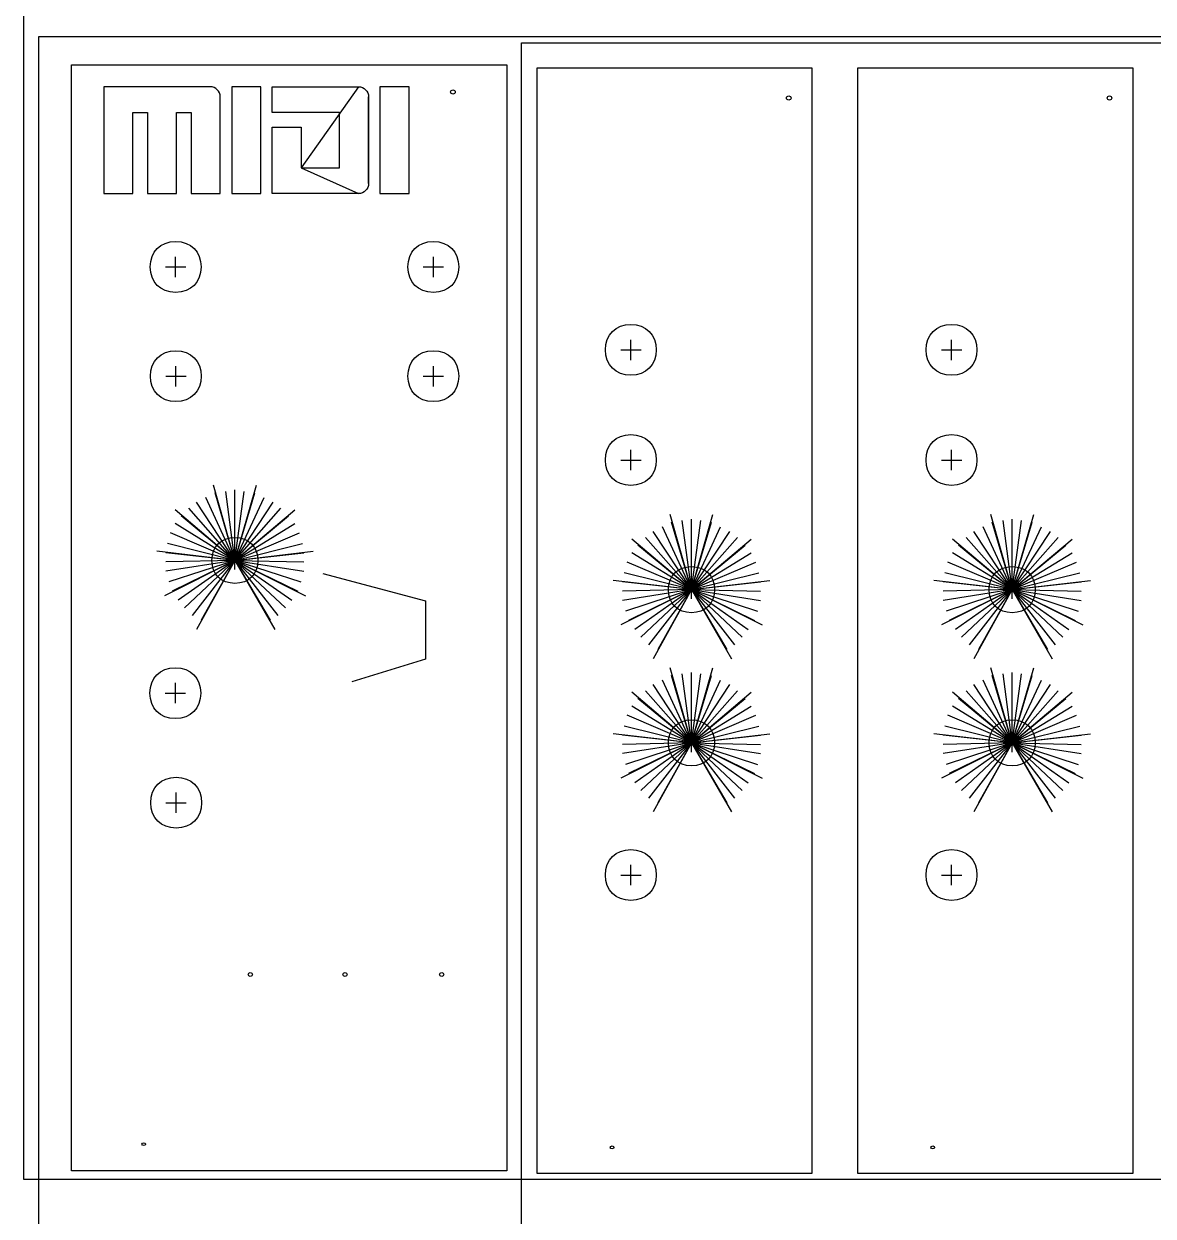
# Model space of a CAD drawing. Extents: x 12 to 736, y -431 to 780.
# Drawn here: x 12.5 to 384.3, y 10.9 to 403.5 of the extents above; entities that cross this region are included whole.
import ezdxf

# ---------------------------------------------------------------- set-up
doc = ezdxf.new("R2010")
doc.units = 0
doc.layers.add('text', color=7, linetype='CONTINUOUS')

msp = doc.modelspace()

# ---------------------------------------------------------------- linework, layer by layer
at = {"layer": 'text', "color": 1}
for points in [[(12.470749, 780.450604), (588.496141, 780.450604), (588.496141, 23.053924), (12.470749, 23.053924), (12.470749, 780.450604)], [(176.313624, 397.287756), (735.622368, 397.287756), (735.622368, -430.695844), (176.313624, -430.695844), (176.313624, 397.287756)], [(154.500562, 381.056572), (154.500562, 381.056572)], [(265.083702, 379.060548), (265.083702, 379.060548)], [(370.683702, 379.060548), (370.683702, 379.060548)], [(52.577704, 34.630732), (52.577704, 34.630732)], [(206.7686, 33.574548), (206.7686, 33.574548)], [(312.3686, 33.574548), (312.3686, 33.574548)]]:
    msp.add_lwpolyline(points, close=True, dxfattribs=at)
at = {"layer": 'text', "color": 5}
msp.add_lwpolyline([(17.459305, 399.370324), (593.484697, 399.370324), (593.484697, -358.026356), (17.459305, -358.026356), (17.459305, 399.370324)], close=True, dxfattribs=at)
at = {"layer": 'text', "color": 7}
for points in [[(79.947043, 25.85206), (28.170582, 25.85206), (28.170582, 390.019343), (171.535679, 390.019343), (171.535679, 25.85206), (28.170582, 25.85206)], [(73.798294, 382.798927), (67.575623, 382.790965), (38.807219, 382.790965), (38.807219, 347.620735), (48.366165, 347.620735), (48.366165, 374.342784), (53.191421, 374.342784), (53.191421, 347.620735), (62.758329, 347.620735), (62.758329, 374.342784), (67.575623, 374.342784), (67.575623, 347.620735), (77.146512, 347.620735), (77.154475, 379.446727)]]:
    msp.add_lwpolyline(points, dxfattribs=at)
at = {"layer": 'text', "color": 1}
for points in [[(214.148158, 24.969874), (181.456425, 24.969874), (181.456425, 388.982099), (271.983568, 388.982099), (271.983568, 24.969874), (181.456425, 24.969874)], [(319.748158, 24.969874), (287.056425, 24.969874), (287.056425, 388.982099), (377.583568, 388.982099), (377.583568, 24.969874), (287.056425, 24.969874)], [(62.461194, 320.11806), (62.461194, 326.81306)], [(147.321666, 320.11806), (147.321666, 326.81306)], [(59.117194, 323.46506), (65.808194, 323.46506)], [(143.977666, 323.46506), (150.668666, 323.46506)], [(212.344791, 292.818324), (212.344791, 299.513324)], [(317.944791, 292.818324), (317.944791, 299.513324)], [(208.997791, 296.165324), (215.688791, 296.165324)], [(314.597791, 296.165324), (321.288791, 296.165324)], [(62.521666, 284.147308), (62.521666, 290.842308)], [(147.321666, 284.147308), (147.321666, 290.842308)], [(59.177666, 287.494308), (65.868666, 287.494308)], [(143.977666, 287.494308), (150.668666, 287.494308)], [(212.344791, 256.534884), (212.344791, 263.229884)], [(317.944791, 256.534884), (317.944791, 263.229884)], [(208.997791, 259.881884), (215.688791, 259.881884)], [(314.597791, 259.881884), (321.288791, 259.881884)], [(81.984562, 226.839316), (74.913266, 251.588836)], [(81.984562, 226.839316), (89.05585, 251.588836)], [(81.984562, 226.839316), (72.387802, 247.548116)], [(81.984562, 226.839316), (75.418362, 249.063396)], [(81.984562, 226.839316), (78.954002, 249.568436)], [(81.984562, 226.839316), (81.984562, 250.073556)], [(81.984562, 226.839316), (85.015114, 249.568436)], [(81.984562, 226.839316), (88.550762, 249.063396)], [(81.984562, 226.839316), (91.581314, 247.548116)], [(81.984562, 226.839316), (62.285954, 243.507396)], [(81.984562, 226.839316), (66.831786, 244.012436)], [(81.984562, 226.839316), (69.35725, 246.032836)], [(81.984562, 226.839316), (94.611866, 246.032836)], [(81.984562, 226.839316), (97.13733, 244.012436)], [(81.984562, 226.839316), (101.683162, 243.507396)], [(81.984562, 226.839316), (64.306322, 241.486996)], [(81.984562, 226.839316), (99.662794, 241.486996)], [(232.308888, 217.210364), (225.238888, 241.960364)], [(232.308888, 217.210364), (229.281888, 239.937364)], [(232.308888, 217.210364), (239.382888, 241.960364)], [(232.308888, 217.210364), (232.308888, 240.444364)], [(232.308888, 217.210364), (235.339888, 239.937364)], [(337.908888, 217.210364), (330.838888, 241.960364)], [(337.908888, 217.210364), (334.881888, 239.937364)], [(337.908888, 217.210364), (344.982888, 241.960364)], [(337.908888, 217.210364), (337.908888, 240.444364)], [(337.908888, 217.210364), (340.939888, 239.937364)], [(81.984562, 226.839316), (60.770682, 235.930996)], [(81.984562, 226.839316), (62.285954, 238.961556)], [(81.984562, 226.839316), (101.683162, 238.961556)], [(81.984562, 226.839316), (103.198442, 235.930996)], [(232.308888, 217.210364), (219.683888, 236.401364)], [(232.308888, 217.210364), (222.714888, 237.917364)], [(232.308888, 217.210364), (225.742888, 239.433364)], [(232.308888, 217.210364), (238.875888, 239.433364)], [(232.308888, 217.210364), (241.906888, 237.917364)], [(232.308888, 217.210364), (244.937888, 236.401364)], [(337.908888, 217.210364), (325.283888, 236.401364)], [(337.908888, 217.210364), (328.314888, 237.917364)], [(337.908888, 217.210364), (331.342888, 239.433364)], [(337.908888, 217.210364), (344.475888, 239.433364)], [(337.908888, 217.210364), (347.506888, 237.917364)], [(337.908888, 217.210364), (350.537888, 236.401364)], [(81.984562, 226.839316), (59.76049, 232.395316)], [(81.984562, 226.839316), (104.208626, 232.395316)], [(232.308888, 217.210364), (212.613888, 233.878364)], [(232.308888, 217.210364), (214.632888, 231.858364)], [(232.308888, 217.210364), (217.156888, 234.382364)], [(232.308888, 217.210364), (247.461888, 234.382364)], [(232.308888, 217.210364), (252.007888, 233.878364)], [(232.308888, 217.210364), (249.988888, 231.858364)], [(337.908888, 217.210364), (318.213888, 233.878364)], [(337.908888, 217.210364), (320.232888, 231.858364)], [(337.908888, 217.210364), (322.756888, 234.382364)], [(337.908888, 217.210364), (353.061888, 234.382364)], [(337.908888, 217.210364), (357.607888, 233.878364)], [(337.908888, 217.210364), (355.588888, 231.858364)], [(81.984562, 226.839316), (56.22485, 229.869876)], [(81.984562, 226.839316), (59.255402, 229.364756)], [(81.984562, 226.839316), (107.744274, 229.869876)], [(81.984562, 223.808756), (81.984562, 229.869876)], [(81.984562, 226.839316), (104.713722, 229.364756)], [(232.308888, 217.210364), (212.613888, 229.331364)], [(232.308888, 217.210364), (252.007888, 229.331364)], [(337.908888, 217.210364), (318.213888, 229.331364)], [(337.908888, 217.210364), (357.607888, 229.331364)], [(81.984562, 226.839316), (58.750306, 215.222196)], [(81.984562, 226.839316), (59.255402, 223.303636)], [(81.984562, 226.839316), (59.255402, 226.334196)], [(81.984562, 226.839316), (60.265586, 219.768036)], [(81.984562, 226.839316), (61.27577, 216.737476)], [(81.984562, 226.839316), (63.296138, 213.706916)], [(81.984562, 226.839316), (65.316506, 211.181476)], [(81.984562, 226.839316), (67.84197, 208.655956)], [(81.984562, 226.839316), (69.35725, 204.110116)], [(81.984562, 226.839316), (70.87253, 207.140676)], [(78.954002, 226.839316), (85.015114, 226.839316)], [(81.984562, 226.839316), (105.21881, 215.222196)], [(81.984562, 226.839316), (95.116962, 204.110116)], [(81.984562, 226.839316), (104.713722, 226.334196)], [(81.984562, 226.839316), (104.713722, 223.303636)], [(81.984562, 226.839316), (103.70353, 219.768036)], [(81.984562, 226.839316), (102.693346, 216.737476)], [(81.984562, 226.839316), (100.672978, 213.706916)], [(81.984562, 226.839316), (98.65261, 211.181476)], [(81.984562, 226.839316), (96.127146, 208.655956)], [(81.984562, 226.839316), (93.601682, 207.140676)], [(232.308888, 217.210364), (211.097888, 226.300364)], [(232.308888, 217.210364), (253.523888, 226.300364)], [(337.908888, 217.210364), (316.697888, 226.300364)], [(337.908888, 217.210364), (359.123888, 226.300364)], [(110.942954, 222.516684), (144.702682, 213.528932), (144.706682, 194.301492), (120.518178, 186.907596)], [(232.308888, 217.210364), (206.550888, 220.241364)], [(232.308888, 217.210364), (210.086888, 222.765364)], [(232.308888, 217.210364), (254.535888, 222.765364)], [(232.308888, 217.210364), (258.070888, 220.241364)], [(232.308888, 214.179364), (232.308888, 220.241364)], [(337.908888, 217.210364), (312.150888, 220.241364)], [(337.908888, 217.210364), (315.686888, 222.765364)], [(337.908888, 217.210364), (360.135888, 222.765364)], [(337.908888, 217.210364), (363.670888, 220.241364)], [(337.908888, 214.179364), (337.908888, 220.241364)], [(232.308888, 217.210364), (209.074888, 205.593364)], [(232.308888, 217.210364), (209.582888, 219.733364)], [(232.308888, 217.210364), (209.582888, 213.675364)], [(232.308888, 217.210364), (209.582888, 216.702364)], [(232.308888, 217.210364), (210.589888, 210.140364)], [(232.308888, 217.210364), (211.601888, 207.108364)], [(232.308888, 217.210364), (213.621888, 204.077364)], [(232.308888, 217.210364), (215.640888, 201.550364)], [(232.308888, 217.210364), (218.168888, 199.026364)], [(232.308888, 217.210364), (219.683888, 194.479364)], [(232.308888, 217.210364), (221.199888, 197.511364)], [(229.281888, 217.210364), (235.339888, 217.210364)], [(232.308888, 217.210364), (255.039888, 219.733364)], [(232.308888, 217.210364), (255.543888, 205.593364)], [(232.308888, 217.210364), (245.441888, 194.479364)], [(232.308888, 217.210364), (255.039888, 216.702364)], [(232.308888, 217.210364), (255.039888, 213.675364)], [(232.308888, 217.210364), (254.027888, 210.140364)], [(232.308888, 217.210364), (253.019888, 207.108364)], [(232.308888, 217.210364), (251.000888, 204.077364)], [(232.308888, 217.210364), (248.976888, 201.550364)], [(232.308888, 217.210364), (246.453888, 199.026364)], [(232.308888, 217.210364), (243.925888, 197.511364)], [(337.908888, 217.210364), (314.674888, 205.593364)], [(337.908888, 217.210364), (315.182888, 219.733364)], [(337.908888, 217.210364), (315.182888, 213.675364)], [(337.908888, 217.210364), (315.182888, 216.702364)], [(337.908888, 217.210364), (316.189888, 210.140364)], [(337.908888, 217.210364), (317.201888, 207.108364)], [(337.908888, 217.210364), (319.221888, 204.077364)], [(337.908888, 217.210364), (321.240888, 201.550364)], [(337.908888, 217.210364), (323.768888, 199.026364)], [(337.908888, 217.210364), (325.283888, 194.479364)], [(337.908888, 217.210364), (326.799888, 197.511364)], [(334.881888, 217.210364), (340.939888, 217.210364)], [(337.908888, 217.210364), (360.639888, 219.733364)], [(337.908888, 217.210364), (361.143888, 205.593364)], [(337.908888, 217.210364), (351.041888, 194.479364)], [(337.908888, 217.210364), (360.639888, 216.702364)], [(337.908888, 217.210364), (360.639888, 213.675364)], [(337.908888, 217.210364), (359.627888, 210.140364)], [(337.908888, 217.210364), (358.619888, 207.108364)], [(337.908888, 217.210364), (356.600888, 204.077364)], [(337.908888, 217.210364), (354.576888, 201.550364)], [(337.908888, 217.210364), (352.053888, 199.026364)], [(337.908888, 217.210364), (349.525888, 197.511364)], [(232.308432, 166.753644), (225.238432, 191.503644)], [(232.308432, 166.753644), (225.742432, 188.976644)], [(232.308432, 166.753644), (229.281432, 189.480644)], [(232.308432, 166.753644), (239.382432, 191.503644)], [(232.308432, 166.753644), (232.308432, 189.987644)], [(232.308432, 166.753644), (235.339432, 189.480644)], [(232.308432, 166.753644), (238.875432, 188.976644)], [(337.908432, 166.753644), (330.838432, 191.503644)], [(337.908432, 166.753644), (331.342432, 188.976644)], [(337.908432, 166.753644), (334.881432, 189.480644)], [(337.908432, 166.753644), (344.982432, 191.503644)], [(337.908432, 166.753644), (337.908432, 189.987644)], [(337.908432, 166.753644), (340.939432, 189.480644)], [(337.908432, 166.753644), (344.475432, 188.976644)], [(62.363194, 179.79218), (62.363194, 186.48718)], [(232.308432, 166.753644), (219.683432, 185.944644)], [(232.308432, 166.753644), (222.714432, 187.460644)], [(232.308432, 166.753644), (241.906432, 187.460644)], [(232.308432, 166.753644), (244.937432, 185.944644)], [(337.908432, 166.753644), (325.283432, 185.944644)], [(337.908432, 166.753644), (328.314432, 187.460644)], [(337.908432, 166.753644), (347.506432, 187.460644)], [(337.908432, 166.753644), (350.537432, 185.944644)], [(59.019194, 183.13918), (65.710194, 183.13918)], [(232.308432, 166.753644), (212.613432, 183.421644)], [(232.308432, 166.753644), (214.632432, 181.401644)], [(232.308432, 166.753644), (217.156432, 183.925644)], [(232.308432, 166.753644), (247.461432, 183.925644)], [(232.308432, 166.753644), (252.007432, 183.421644)], [(232.308432, 166.753644), (249.988432, 181.401644)], [(337.908432, 166.753644), (318.213432, 183.421644)], [(337.908432, 166.753644), (320.232432, 181.401644)], [(337.908432, 166.753644), (322.756432, 183.925644)], [(337.908432, 166.753644), (353.061432, 183.925644)], [(337.908432, 166.753644), (357.607432, 183.421644)], [(337.908432, 166.753644), (355.588432, 181.401644)], [(232.308432, 166.753644), (212.613432, 178.874644)], [(232.308432, 166.753644), (252.007432, 178.874644)], [(337.908432, 166.753644), (318.213432, 178.874644)], [(337.908432, 166.753644), (357.607432, 178.874644)], [(232.308432, 166.753644), (211.097432, 175.843644)], [(232.308432, 166.753644), (253.523432, 175.843644)], [(337.908432, 166.753644), (316.697432, 175.843644)], [(337.908432, 166.753644), (359.123432, 175.843644)], [(232.308432, 166.753644), (206.550432, 169.784644)], [(232.308432, 166.753644), (209.582432, 169.276644)], [(232.308432, 166.753644), (210.086432, 172.308644)], [(232.308432, 166.753644), (254.535432, 172.308644)], [(232.308432, 166.753644), (258.070432, 169.784644)], [(232.308432, 163.722644), (232.308432, 169.784644)], [(232.308432, 166.753644), (255.039432, 169.276644)], [(337.908432, 166.753644), (312.150432, 169.784644)], [(337.908432, 166.753644), (315.182432, 169.276644)], [(337.908432, 166.753644), (315.686432, 172.308644)], [(337.908432, 166.753644), (360.135432, 172.308644)], [(337.908432, 166.753644), (363.670432, 169.784644)], [(337.908432, 163.722644), (337.908432, 169.784644)], [(337.908432, 166.753644), (360.639432, 169.276644)], [(232.308432, 166.753644), (209.074432, 155.136644)], [(232.308432, 166.753644), (209.582432, 163.218644)], [(232.308432, 166.753644), (209.582432, 166.245644)], [(232.308432, 166.753644), (210.589432, 159.683644)], [(232.308432, 166.753644), (211.601432, 156.651644)], [(232.308432, 166.753644), (213.621432, 153.620644)], [(232.308432, 166.753644), (215.640432, 151.093644)], [(232.308432, 166.753644), (218.168432, 148.569644)], [(232.308432, 166.753644), (219.683432, 144.022644)], [(232.308432, 166.753644), (221.199432, 147.054644)], [(229.281432, 166.753644), (235.339432, 166.753644)], [(232.308432, 166.753644), (255.543432, 155.136644)], [(232.308432, 166.753644), (245.441432, 144.022644)], [(232.308432, 166.753644), (255.039432, 166.245644)], [(232.308432, 166.753644), (255.039432, 163.218644)], [(232.308432, 166.753644), (254.027432, 159.683644)], [(232.308432, 166.753644), (253.019432, 156.651644)], [(232.308432, 166.753644), (251.000432, 153.620644)], [(232.308432, 166.753644), (248.976432, 151.093644)], [(232.308432, 166.753644), (246.453432, 148.569644)], [(232.308432, 166.753644), (243.925432, 147.054644)], [(337.908432, 166.753644), (314.674432, 155.136644)], [(337.908432, 166.753644), (315.182432, 163.218644)], [(337.908432, 166.753644), (315.182432, 166.245644)], [(337.908432, 166.753644), (316.189432, 159.683644)], [(337.908432, 166.753644), (317.201432, 156.651644)], [(337.908432, 166.753644), (319.221432, 153.620644)], [(337.908432, 166.753644), (321.240432, 151.093644)], [(337.908432, 166.753644), (323.768432, 148.569644)], [(337.908432, 166.753644), (325.283432, 144.022644)], [(337.908432, 166.753644), (326.799432, 147.054644)], [(334.881432, 166.753644), (340.939432, 166.753644)], [(337.908432, 166.753644), (361.143432, 155.136644)], [(337.908432, 166.753644), (351.041432, 144.022644)], [(337.908432, 166.753644), (360.639432, 166.245644)], [(337.908432, 166.753644), (360.639432, 163.218644)], [(337.908432, 166.753644), (359.627432, 159.683644)], [(337.908432, 166.753644), (358.619432, 156.651644)], [(337.908432, 166.753644), (356.600432, 153.620644)], [(337.908432, 166.753644), (354.576432, 151.093644)], [(337.908432, 166.753644), (352.053432, 148.569644)], [(337.908432, 166.753644), (349.525432, 147.054644)], [(62.620954, 143.727268), (62.620954, 150.422268)], [(59.276954, 147.074268), (65.967954, 147.074268)], [(212.343685, 119.903964), (212.343685, 126.599964)], [(317.943685, 119.903964), (317.943685, 126.599964)], [(208.996685, 123.247964), (215.687685, 123.247964)], [(314.596685, 123.247964), (321.287685, 123.247964)]]:
    msp.add_lwpolyline(points, dxfattribs=at)
at = {"layer": 'text', "color": 7}
for points in [[(90.463743, 382.790965), (80.900817, 382.790965), (80.900817, 347.624716), (90.463743, 347.624716), (90.463743, 382.790965), (90.463743, 382.790965)], [(103.780974, 356.064934), (116.413433, 356.064934), (116.413433, 374.342784), (94.218048, 374.342784), (94.218048, 382.790965), (122.640084, 382.798927)], [(139.301553, 382.790965), (129.734645, 382.790965), (129.734645, 347.624716), (139.301553, 347.624716), (139.301553, 382.790965), (139.301553, 382.790965)], [(125.984322, 379.446727), (125.976359, 350.964972)], [(122.624159, 347.620735), (94.218048, 347.620735), (94.218048, 369.513546), (103.780974, 369.513546), (103.780974, 356.064934), (103.780974, 356.064934)], [(232.910888, 217.054364), (232.910888, 217.054364)], [(338.510888, 217.054364), (338.510888, 217.054364)], [(232.910432, 166.597644), (232.910432, 166.597644)], [(338.510432, 166.597644), (338.510432, 166.597644)]]:
    msp.add_lwpolyline(points, close=True, dxfattribs=at)
at = {"layer": 'text', "color": 4}
for points in [[(87.720938, 90.498181), (87.720938, 90.498181)], [(118.909402, 90.498181), (118.909402, 90.498181)], [(150.729586, 90.498181), (150.729586, 90.498181)]]:
    msp.add_lwpolyline(points, close=True, dxfattribs=at)
at = {"layer": 'text', "color": 7}
for points in [[(77.154475, 379.446727), (77.154475, 381.298002), (75.653549, 382.798927), (73.798294, 382.798927)], [(122.640084, 382.798927), (124.483396, 382.798927), (125.984322, 381.298002), (125.984322, 379.446727)], [(125.976359, 350.964972), (125.976359, 349.113698), (124.483396, 347.620735), (122.624159, 347.620735)], [(231.550888, 217.054364), (231.550888, 217.394364), (231.855888, 217.667364), (232.230888, 217.667364)], [(232.230888, 216.444364), (231.855888, 216.444364), (231.550888, 216.718364), (231.550888, 217.054364)], [(232.230888, 217.667364), (232.605888, 217.667364), (232.910888, 217.394364), (232.910888, 217.054364)], [(232.910888, 217.054364), (232.910888, 216.718364), (232.605888, 216.444364), (232.230888, 216.444364)], [(337.150888, 217.054364), (337.150888, 217.394364), (337.455888, 217.667364), (337.830888, 217.667364)], [(337.830888, 216.444364), (337.455888, 216.444364), (337.150888, 216.718364), (337.150888, 217.054364)], [(337.830888, 217.667364), (338.205888, 217.667364), (338.510888, 217.394364), (338.510888, 217.054364)], [(338.510888, 217.054364), (338.510888, 216.718364), (338.205888, 216.444364), (337.830888, 216.444364)], [(231.550432, 166.597644), (231.550432, 166.937644), (231.855432, 167.210644), (232.230432, 167.210644)], [(232.230432, 165.987644), (231.855432, 165.987644), (231.550432, 166.261644), (231.550432, 166.597644)], [(232.230432, 167.210644), (232.605432, 167.210644), (232.910432, 166.937644), (232.910432, 166.597644)], [(232.910432, 166.597644), (232.910432, 166.261644), (232.605432, 165.987644), (232.230432, 165.987644)], [(337.150432, 166.597644), (337.150432, 166.937644), (337.455432, 167.210644), (337.830432, 167.210644)], [(337.830432, 165.987644), (337.455432, 165.987644), (337.150432, 166.261644), (337.150432, 166.597644)], [(337.830432, 167.210644), (338.205432, 167.210644), (338.510432, 166.937644), (338.510432, 166.597644)], [(338.510432, 166.597644), (338.510432, 166.261644), (338.205432, 165.987644), (337.830432, 165.987644)]]:
    msp.add_open_spline(points, degree=3, dxfattribs=at)
at = {"layer": 'text', "color": 1}
for points in [[(153.003922, 381.056572), (153.003923, 381.236996), (153.082763, 381.41003), (153.223101, 381.537609)], [(153.223101, 380.575535), (153.082763, 380.703113), (153.003923, 380.876148), (153.003922, 381.056572)], [(153.223101, 381.537609), (153.363438, 381.665187), (153.553776, 381.73686), (153.752242, 381.73686)], [(153.752242, 381.73686), (153.950709, 381.73686), (154.141047, 381.665187), (154.281384, 381.537609)], [(154.281384, 381.537609), (154.421721, 381.41003), (154.500562, 381.236996), (154.500562, 381.056572)], [(154.500562, 381.056572), (154.500562, 380.876148), (154.421721, 380.703113), (154.281384, 380.575535)], [(153.752242, 380.376284), (153.553776, 380.376283), (153.363438, 380.447956), (153.223101, 380.575535)], [(154.281384, 380.575535), (154.141047, 380.447956), (153.950709, 380.376283), (153.752242, 380.376284)], [(263.586702, 379.060548), (263.586702, 379.435548), (263.918702, 379.740548), (264.333702, 379.740548)], [(264.333702, 378.381548), (263.918702, 378.381548), (263.586702, 378.685548), (263.586702, 379.060548)], [(264.333702, 379.740548), (264.747702, 379.740548), (265.083702, 379.435548), (265.083702, 379.060548)], [(265.083702, 379.060548), (265.083702, 378.685548), (264.747702, 378.381548), (264.333702, 378.381548)], [(369.186702, 379.060548), (369.186702, 379.435548), (369.518702, 379.740548), (369.933702, 379.740548)], [(369.933702, 378.381548), (369.518702, 378.381548), (369.186702, 378.685548), (369.186702, 379.060548)], [(369.933702, 379.740548), (370.347702, 379.740548), (370.683702, 379.435548), (370.683702, 379.060548)], [(370.683702, 379.060548), (370.683702, 378.685548), (370.347702, 378.381548), (369.933702, 378.381548)], [(54.093194, 323.46506), (54.093194, 328.48506), (57.441194, 331.83206), (62.461194, 331.83206)], [(62.461194, 331.83206), (67.484194, 331.83206), (70.828194, 328.48506), (70.828194, 323.46506)], [(138.953666, 323.46506), (138.953666, 328.48506), (142.301666, 331.83206), (147.321666, 331.83206)], [(147.321666, 331.83206), (152.344666, 331.83206), (155.688666, 328.48506), (155.688666, 323.46506)], [(62.461194, 315.09806), (57.441194, 315.09806), (54.093194, 318.44606), (54.093194, 323.46506)], [(70.828194, 323.46506), (70.828194, 318.44606), (67.484194, 315.09806), (62.461194, 315.09806)], [(147.321666, 315.09806), (142.301666, 315.09806), (138.953666, 318.44606), (138.953666, 323.46506)], [(155.688666, 323.46506), (155.688666, 318.44606), (152.344666, 315.09806), (147.321666, 315.09806)], [(203.973791, 296.165324), (203.973791, 301.185324), (207.321791, 304.532324), (212.344791, 304.532324)], [(212.344791, 304.532324), (217.364791, 304.532324), (220.707791, 301.185324), (220.707791, 296.165324)], [(309.573791, 296.165324), (309.573791, 301.185324), (312.921791, 304.532324), (317.944791, 304.532324)], [(317.944791, 304.532324), (322.964791, 304.532324), (326.307791, 301.185324), (326.307791, 296.165324)], [(54.153666, 287.494308), (54.153666, 292.514308), (57.501666, 295.861308), (62.521666, 295.861308)], [(62.521666, 295.861308), (67.544666, 295.861308), (70.888666, 292.514308), (70.888666, 287.494308)], [(138.953666, 287.494308), (138.953666, 292.514308), (142.301666, 295.861308), (147.321666, 295.861308)], [(147.321666, 295.861308), (152.344666, 295.861308), (155.688666, 292.514308), (155.688666, 287.494308)], [(212.344791, 287.798324), (207.321791, 287.798324), (203.973791, 291.146324), (203.973791, 296.165324)], [(220.707791, 296.165324), (220.707791, 291.146324), (217.364791, 287.798324), (212.344791, 287.798324)], [(317.944791, 287.798324), (312.921791, 287.798324), (309.573791, 291.146324), (309.573791, 296.165324)], [(326.307791, 296.165324), (326.307791, 291.146324), (322.964791, 287.798324), (317.944791, 287.798324)], [(62.521666, 279.127308), (57.501666, 279.127308), (54.153666, 282.475308), (54.153666, 287.494308)], [(70.888666, 287.494308), (70.888666, 282.475308), (67.544666, 279.127308), (62.521666, 279.127308)], [(147.321666, 279.127308), (142.301666, 279.127308), (138.953666, 282.475308), (138.953666, 287.494308)], [(155.688666, 287.494308), (155.688666, 282.475308), (152.344666, 279.127308), (147.321666, 279.127308)], [(203.973791, 259.881884), (203.973791, 264.901884), (207.321791, 268.248884), (212.344791, 268.248884)], [(212.344791, 268.248884), (217.364791, 268.248884), (220.707791, 264.901884), (220.707791, 259.881884)], [(309.573791, 259.881884), (309.573791, 264.901884), (312.921791, 268.248884), (317.944791, 268.248884)], [(317.944791, 268.248884), (322.964791, 268.248884), (326.307791, 264.901884), (326.307791, 259.881884)], [(212.344791, 251.514884), (207.321791, 251.514884), (203.973791, 254.862884), (203.973791, 259.881884)], [(220.707791, 259.881884), (220.707791, 254.862884), (217.364791, 251.514884), (212.344791, 251.514884)], [(317.944791, 251.514884), (312.921791, 251.514884), (309.573791, 254.862884), (309.573791, 259.881884)], [(326.307791, 259.881884), (326.307791, 254.862884), (322.964791, 251.514884), (317.944791, 251.514884)], [(74.40817, 226.839316), (74.40817, 231.385156), (77.43873, 234.415716), (81.984562, 234.415716)], [(81.984562, 234.415716), (86.530394, 234.415716), (89.560946, 231.385156), (89.560946, 226.839316)], [(81.984562, 219.262916), (77.43873, 219.262916), (74.40817, 222.293476), (74.40817, 226.839316)], [(89.560946, 226.839316), (89.560946, 222.293476), (86.530394, 219.262916), (81.984562, 219.262916)], [(224.734888, 217.210364), (224.734888, 221.753364), (227.765888, 224.784364), (232.308888, 224.784364)], [(232.308888, 224.784364), (236.855888, 224.784364), (239.886888, 221.753364), (239.886888, 217.210364)], [(330.334888, 217.210364), (330.334888, 221.753364), (333.365888, 224.784364), (337.908888, 224.784364)], [(337.908888, 224.784364), (342.455888, 224.784364), (345.486888, 221.753364), (345.486888, 217.210364)], [(232.308888, 209.632364), (227.765888, 209.632364), (224.734888, 212.663364), (224.734888, 217.210364)], [(239.886888, 217.210364), (239.886888, 212.663364), (236.855888, 209.632364), (232.308888, 209.632364)], [(337.908888, 209.632364), (333.365888, 209.632364), (330.334888, 212.663364), (330.334888, 217.210364)], [(345.486888, 217.210364), (345.486888, 212.663364), (342.455888, 209.632364), (337.908888, 209.632364)], [(53.995194, 183.13918), (53.995194, 188.15918), (57.343194, 191.50618), (62.363194, 191.50618)], [(62.363194, 191.50618), (67.386194, 191.50618), (70.730194, 188.15918), (70.730194, 183.13918)], [(62.363194, 174.77218), (57.343194, 174.77218), (53.995194, 178.12018), (53.995194, 183.13918)], [(70.730194, 183.13918), (70.730194, 178.12018), (67.386194, 174.77218), (62.363194, 174.77218)], [(224.734432, 166.753644), (224.734432, 171.296644), (227.765432, 174.327644), (232.308432, 174.327644)], [(232.308432, 174.327644), (236.855432, 174.327644), (239.886432, 171.296644), (239.886432, 166.753644)], [(330.334432, 166.753644), (330.334432, 171.296644), (333.365432, 174.327644), (337.908432, 174.327644)], [(337.908432, 174.327644), (342.455432, 174.327644), (345.486432, 171.296644), (345.486432, 166.753644)], [(232.308432, 159.175644), (227.765432, 159.175644), (224.734432, 162.206644), (224.734432, 166.753644)], [(239.886432, 166.753644), (239.886432, 162.206644), (236.855432, 159.175644), (232.308432, 159.175644)], [(337.908432, 159.175644), (333.365432, 159.175644), (330.334432, 162.206644), (330.334432, 166.753644)], [(345.486432, 166.753644), (345.486432, 162.206644), (342.455432, 159.175644), (337.908432, 159.175644)], [(54.252954, 147.074268), (54.252954, 152.094268), (57.600954, 155.441268), (62.620954, 155.441268)], [(62.620954, 155.441268), (67.643954, 155.441268), (70.987954, 152.094268), (70.987954, 147.074268)], [(62.620954, 138.707268), (57.600954, 138.707268), (54.252954, 142.055268), (54.252954, 147.074268)], [(70.987954, 147.074268), (70.987954, 142.055268), (67.643954, 138.707268), (62.620954, 138.707268)], [(203.972685, 123.247964), (203.972685, 128.271964), (207.320685, 131.614964), (212.343685, 131.614964)], [(212.343685, 131.614964), (217.363685, 131.614964), (220.706685, 128.271964), (220.706685, 123.247964)], [(309.572685, 123.247964), (309.572685, 128.271964), (312.920685, 131.614964), (317.943685, 131.614964)], [(317.943685, 131.614964), (322.963685, 131.614964), (326.306685, 128.271964), (326.306685, 123.247964)], [(212.343685, 114.884964), (207.320685, 114.884964), (203.972685, 118.232964), (203.972685, 123.247964)], [(220.706685, 123.247964), (220.706685, 118.232964), (217.363685, 114.884964), (212.343685, 114.884964)], [(317.943685, 114.884964), (312.920685, 114.884964), (309.572685, 118.232964), (309.572685, 123.247964)], [(326.306685, 123.247964), (326.306685, 118.232964), (322.963685, 114.884964), (317.943685, 114.884964)], [(51.353184, 34.630732), (51.353186, 34.89373), (51.627303, 35.106932), (51.965444, 35.106932)], [(51.965444, 34.154532), (51.627303, 34.154532), (51.353186, 34.367733), (51.353184, 34.630732)], [(51.965444, 35.106932), (52.303585, 35.106932), (52.577702, 34.89373), (52.577704, 34.630732)], [(52.577704, 34.630732), (52.577702, 34.367733), (52.303585, 34.154532), (51.965444, 34.154532)], [(205.5416, 33.574548), (205.5416, 33.835548), (205.8196, 34.050548), (206.1556, 34.050548)], [(206.1556, 33.097548), (205.8196, 33.097548), (205.5416, 33.312548), (205.5416, 33.574548)], [(206.1556, 34.050548), (206.4946, 34.050548), (206.7686, 33.835548), (206.7686, 33.574548)], [(206.7686, 33.574548), (206.7686, 33.312548), (206.4946, 33.097548), (206.1556, 33.097548)], [(311.1416, 33.574548), (311.1416, 33.835548), (311.4196, 34.050548), (311.7556, 34.050548)], [(311.7556, 33.097548), (311.4196, 33.097548), (311.1416, 33.312548), (311.1416, 33.574548)], [(311.7556, 34.050548), (312.0946, 34.050548), (312.3686, 33.835548), (312.3686, 33.574548)], [(312.3686, 33.574548), (312.3686, 33.312548), (312.0946, 33.097548), (311.7556, 33.097548)]]:
    msp.add_open_spline(points, degree=3, dxfattribs=at)
at = {"layer": 'text', "color": 4}
for points in [[(86.360356, 90.498181), (86.360356, 90.660563), (86.432029, 90.816294), (86.559609, 90.931115)], [(86.559609, 90.065247), (86.432029, 90.180069), (86.360356, 90.335799), (86.360356, 90.498181)], [(86.559609, 90.931115), (86.687188, 91.045936), (86.860223, 91.110441), (87.040647, 91.110441)], [(87.040647, 91.110441), (87.221071, 91.110441), (87.394105, 91.045936), (87.521685, 90.931115)], [(87.521685, 90.931115), (87.649264, 90.816294), (87.720937, 90.660563), (87.720938, 90.498181)], [(87.720938, 90.498181), (87.720937, 90.335799), (87.649264, 90.180069), (87.521685, 90.065247)], [(117.54882, 90.498181), (117.54882, 90.660563), (117.620493, 90.816294), (117.748073, 90.931115)], [(117.748073, 90.065247), (117.620493, 90.180069), (117.54882, 90.335799), (117.54882, 90.498181)], [(117.748073, 90.931115), (117.875652, 91.045936), (118.048687, 91.110441), (118.229111, 91.110441)], [(118.229111, 91.110441), (118.409535, 91.110441), (118.582569, 91.045936), (118.710149, 90.931115)], [(118.710149, 90.931115), (118.837728, 90.816294), (118.909401, 90.660563), (118.909402, 90.498181)], [(118.909402, 90.498181), (118.909401, 90.335799), (118.837728, 90.180069), (118.710149, 90.065247)], [(149.369004, 90.498181), (149.369004, 90.660563), (149.440677, 90.816294), (149.568257, 90.931115)], [(149.568257, 90.065247), (149.440677, 90.180069), (149.369004, 90.335799), (149.369004, 90.498181)], [(149.568257, 90.931115), (149.695836, 91.045936), (149.868871, 91.110441), (150.049295, 91.110441)], [(150.049295, 91.110441), (150.229719, 91.110441), (150.402753, 91.045936), (150.530333, 90.931115)], [(150.530333, 90.931115), (150.657912, 90.816294), (150.729585, 90.660563), (150.729586, 90.498181)], [(150.729586, 90.498181), (150.729585, 90.335799), (150.657912, 90.180069), (150.530333, 90.065247)], [(87.040647, 89.885921), (86.860223, 89.885921), (86.687188, 89.950426), (86.559609, 90.065247)], [(87.521685, 90.065247), (87.394105, 89.950426), (87.221071, 89.885921), (87.040647, 89.885921)], [(118.229111, 89.885921), (118.048687, 89.885921), (117.875652, 89.950426), (117.748073, 90.065247)], [(118.710149, 90.065247), (118.582569, 89.950426), (118.409535, 89.885921), (118.229111, 89.885921)], [(150.049295, 89.885921), (149.868871, 89.885921), (149.695836, 89.950426), (149.568257, 90.065247)], [(150.530333, 90.065247), (150.402753, 89.950426), (150.229719, 89.885921), (150.049295, 89.885921)]]:
    msp.add_open_spline(points, degree=3, dxfattribs=at)

doc.saveas('drawing.dxf')
